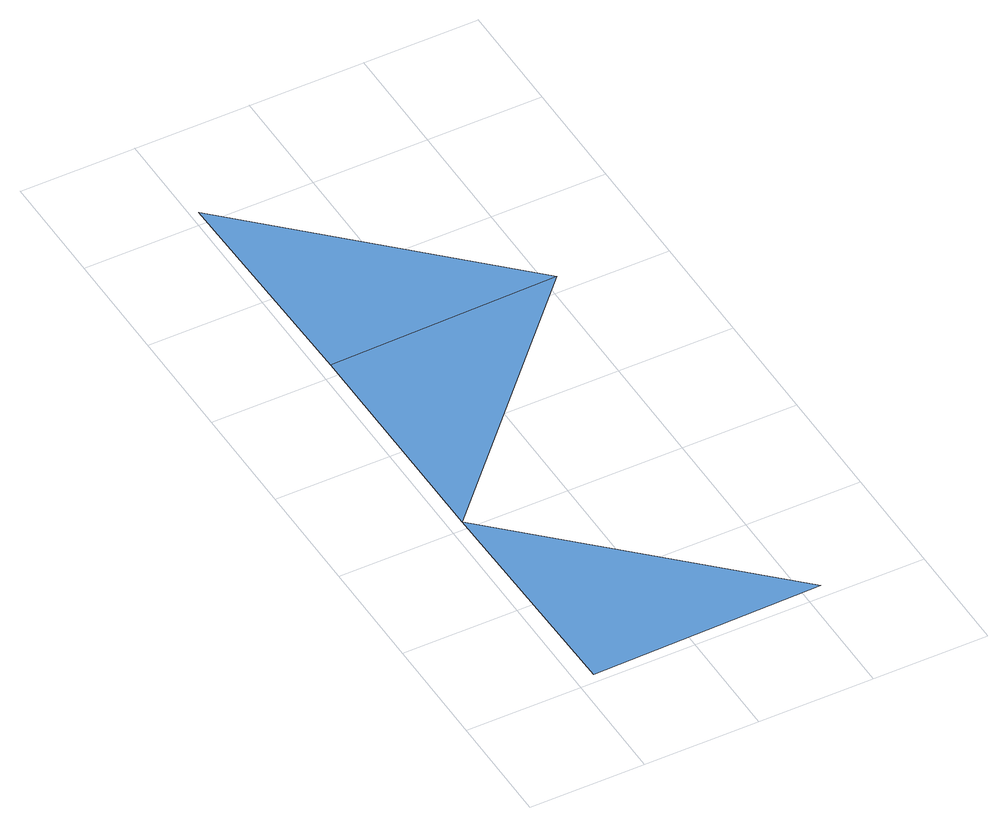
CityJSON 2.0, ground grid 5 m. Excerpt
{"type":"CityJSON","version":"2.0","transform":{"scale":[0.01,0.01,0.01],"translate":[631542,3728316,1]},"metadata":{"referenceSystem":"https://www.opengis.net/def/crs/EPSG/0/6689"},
"CityObjects":{
"waterbody1":{"type":"WaterBody","attributes":{"name":"福岡県津波浸水想定図","class":"1140","function":"2","WaterBodyTsunamiRiskAttribute.description":"1","WaterBodyTsunamiRiskAttribute.rank":"3"},"geometry":[{"type":"MultiSurface","lod":"1","boundaries":[[[0,1,2]]]}]},
"waterbody2":{"type":"WaterBody","attributes":{"name":"福岡県津波浸水想定図","class":"1140","function":"2","WaterBodyTsunamiRiskAttribute.description":"1","WaterBodyTsunamiRiskAttribute.rank":"1"},"geometry":[{"type":"MultiSurface","lod":"1","boundaries":[[[3,4,1]],[[4,3,5]]]}]}
},
"vertices":[
[1081,60,83],[62,1041,84],[81,41,83],
[1042,2059,108],[43,2040,108],[23,3039,108]
]}
